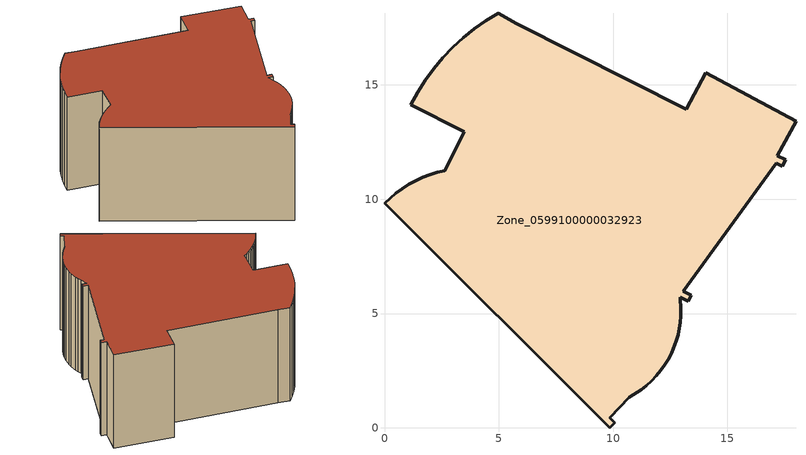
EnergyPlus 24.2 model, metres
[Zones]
Zone_0599100000032923
 floor ground (C_G): 12.84,4.07 12.77,3.8 12.57,3.29 12.43,3.02 12.27,2.76 12.09,2.51 11.9,2.28 11.69,2.06 11.46,1.85 11.22,1.66 10.71,1.33 9.86,0.44 10.08,0.22 9.86,0 0,9.82 0.24,10.05 0.5,10.27 0.77,10.47 1.06,10.65 1.36,10.81 1.66,10.95 1.98,11.07 2.3,11.17 2.63,11.25 3.49,12.96 1.15,14.14 1.45,14.69 1.78,15.22 2.15,15.72 2.55,16.2 2.98,16.65 3.44,17.07 3.93,17.46 4.44,17.82 4.97,18.14 5.79,17.69 13.2,13.93 14.06,15.53 18,13.41 17.19,11.9 17.55,11.72 17.41,11.44 17.14,11.58 13.07,5.97 13.41,5.8 13.28,5.54 12.93,5.71 12.97,5.16 12.96,4.88 12.94,4.61 z0
 wall outside (C_F): 17.41,11.44 17.55,11.72 17.19,11.9 18,13.41 14.06,15.53 13.2,13.93 5.79,17.69 4.97,18.14 4.44,17.82 3.93,17.46 3.44,17.07 2.98,16.65 2.55,16.2 2.15,15.72 1.78,15.22 1.45,14.69 1.15,14.14 3.49,12.96 2.63,11.25 2.3,11.17 1.98,11.07 1.66,10.95 1.36,10.81 1.06,10.65 0.77,10.47 0.5,10.27 0.24,10.05 0,9.82 9.86,0 10.08,0.22 9.86,0.44 10.71,1.33 11.22,1.66 11.46,1.85 11.69,2.06 11.9,2.28 12.09,2.51 12.27,2.76 12.43,3.02 12.57,3.29 12.77,3.8 12.84,4.07 12.94,4.61 12.96,4.88 12.97,5.16 12.93,5.71 13.28,5.54 13.41,5.8 13.07,5.97 17.14,11.58 17.41,11.44 z0:8.02
 roof outside (C_R): 13.41,5.8 13.07,5.97 17.14,11.58 17.41,11.44 17.55,11.72 17.19,11.9 18,13.41 14.06,15.53 13.2,13.93 5.79,17.69 4.97,18.14 4.44,17.82 3.93,17.46 3.44,17.07 2.98,16.65 2.55,16.2 2.15,15.72 1.78,15.22 1.45,14.69 1.15,14.14 3.49,12.96 2.63,11.25 2.3,11.17 1.98,11.07 1.66,10.95 1.36,10.81 1.06,10.65 0.77,10.47 0.5,10.27 0.24,10.05 0,9.82 9.86,0 10.08,0.22 9.86,0.44 10.71,1.33 11.22,1.66 11.46,1.85 11.69,2.06 11.9,2.28 12.09,2.51 12.27,2.76 12.43,3.02 12.57,3.29 12.77,3.8 12.84,4.07 12.94,4.61 12.96,4.88 12.97,5.16 12.93,5.71 13.28,5.54 z8.02
[BUILDING]
Pand.0599100000032923: North Axis=0; Terrain=City; Loads Convergence Tolerance Value=0.04; Temperature Convergence Tolerance Value=0.4; Solar Distribution=FullExterior; Maximum Number of Warmup Days=25; Minimum Number of Warmup Days=1
[Site:Location]
Rotterdam.The.Hague.AP_ZH_NLD Design_Conditions: Latitude=51.96; Longitude=4.45; Time Zone=1; Elevation=-4.5
[SITE:GROUNDTEMPERATURE:BUILDINGSURFACE]
18, 18, 18, 18, 18, 18, 18, 18, 18, 18, 18, 18
[MATERIAL] Thermal Absorptance=0.9; Solar Absorptance=0.7; Visible Absorptance=0.7
Name | Roughness | Thickness | Conductivity | Density | Specific Heat
G.D.1992-2005 | MediumSmooth | 0.15 | 0.06 | 540 | 1210
F.D.1992-2005 | Rough | 0.3 | 0.12 | 1920 | 840
R.D.1992-2005 | MediumRough | 0.2 | 0.08 | 1500 | 1000
[CONSTRUCTION]
C_G: G.D.1992-2005
C_F: F.D.1992-2005
C_R: R.D.1992-2005
[ZONE]
Zone_0599100000032923: Type=1; Multiplier=1; Ceiling Height=Autocalculate; Volume=Autocalculate; Floor Area=autocalculate; Part of Total Floor Area=Yes
[ZONEINFILTRATION:DESIGNFLOWRATE]
Infil_Zone_0599100000032923: Zone or ZoneList or Space or SpaceList=Zone_0599100000032923; Schedule=AlwaysOn; Design Flow Rate Calculation Method=Flow/Area; Flow Rate per Floor Area=0.0021; Constant Term Coefficient=1; Temperature Term Coefficient=0; Velocity Term Coefficient=0; Velocity Squared Term Coefficient=0
[HVACTEMPLATE:ZONE:IDEALLOADSAIRSYSTEM]
Zone_0599100000032923: Maximum Heating Supply Air Temperature=50; Minimum Cooling Supply Air Temperature=13; Maximum Heating Supply Air Humidity Ratio=0.0156; Minimum Cooling Supply Air Humidity Ratio=0.0077; Heating Limit=NoLimit; Cooling Limit=NoLimit; Dehumidification Control Type=ConstantSensibleHeatRatio; Cooling Sensible Heat Ratio=0.7; Dehumidification Setpoint=60; Humidification Control Type=None; Humidification Setpoint=30; Outdoor Air Method=None; Outdoor Air Flow Rate per Person=0.00944; Outdoor Air Flow Rate per Zone Floor Area=0; Outdoor Air Flow Rate per Zone=0; Demand Controlled Ventilation Type=None; Outdoor Air Economizer Type=NoEconomizer; Heat Recovery Type=None; Sensible Heat Recovery Effectiveness=0.7; Latent Heat Recovery Effectiveness=0.65
[ZONECONTROL:THERMOSTAT]
ThermostatControl_Zone_0599100000032923: Zone or ZoneList=Zone_0599100000032923; Control Type Schedule=DualSetpointControlType; Control 1=Thermostat_Zone_0599100000032923; Temperature Difference Between Cutout And Setpoint=0
[THERMOSTATSETPOINT:DUALSETPOINT]
Thermostat_Zone_0599100000032923: Heating Setpoint Temperature Schedule=HeatingSetpoint_Zone_0599100000032923; Cooling Setpoint Temperature Schedule=CoolingSetpoint_Zone_0599100000032923
[SCHEDULE:COMPACT]
HeatingSetpoint_Zone_0599100000032923: Through: 12/31, For: AllDays, Until: 24:00, 21
CoolingSetpoint_Zone_0599100000032923: Through: 12/31, For: AllDays, Until: 24:00, 24
DualSetpointControlType: Through: 12/31, For: AllDays, Until: 24:00, 4
AlwaysOn: Through: 12/31, For: AllDays, Until: 24:00, 1
